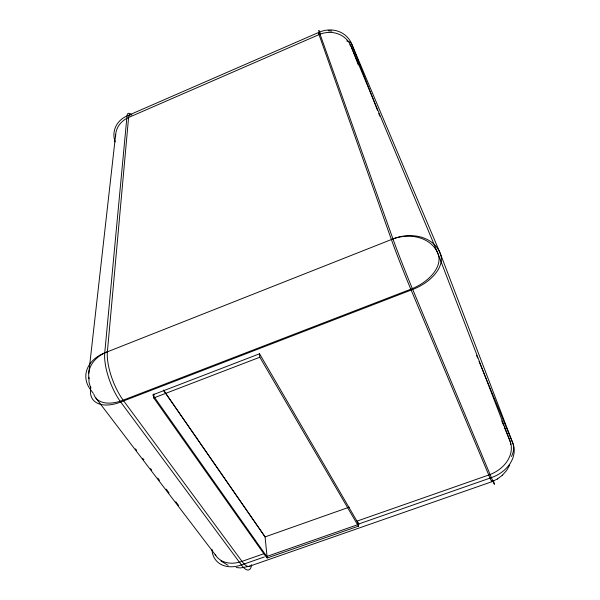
<?xml version="1.0" encoding="UTF-8"?>
<svg xmlns="http://www.w3.org/2000/svg" width="600" height="600" viewBox="0 0 600 600"><rect width="100%" height="100%" fill="white"/><g stroke="black" fill="none" stroke-linecap="round" stroke-linejoin="round"><path stroke-width="0.9" d="M357.615 521.408L358.575 526.095L267.188 557.993A28.568 7.312 72.3 0 1 264.832 555.135L153.757 397.95L153.863 393.952M250.17 565.822A31.035 8.655 72.6 0 1 242.002 561.375L123.165 400.17A35.37 12.337 69.2 0 1 107.392 351.743L128.587 117.488A24.645 5.655 65.6 0 1 130.995 114.953M90.855 386.955L90.555 389.722L93.338 393.375M88.74 373.447L115.665 134.49M509.7 465.015L506.64 470.46L502.29 475.335M236.197 567.548L240.562 567.93L249.375 566.295L491.873 481.725L497.535 478.89M497.362 479.033L502.53 475.147M153.757 397.95L259.83 357.218L259.373 353.355M349.305 507.143L265.058 536.903L163.38 390.037M264.63 553.455L152.745 394.875L259.553 353.79L356.94 521.145A31.612 5.025 70.7 0 0 358.95 524.265L267.007 556.38A31.148 7.957 72.2 0 1 264.63 553.455L242.002 561.375A30.773 22.253 -40.6 0 1 215.167 554.415M356.94 521.145L488.768 475.013A31.568 24.503 -18.3 0 0 509.918 440.798L437.978 253.718L351.18 46.56A25.17 10.155 -24 0 0 349.725 44.73M264.337 556.957L241.425 564.96A31.17 22.575 -40.9 0 1 211.98 549.352M357.817 524.295L491.385 477.63A31.98 24.892 -18.1 0 0 512.737 442.92L440.243 253.403L351.817 44.258A25.432 10.215 -24 0 0 346.725 40.935M328.215 30.765L331.905 31.117M228.112 565.388L220.958 560.985M95.707 397.815L215.812 555.457M135.532 448.853L136.642 450.315M142.762 458.355L143.873 459.817M150.555 468.592L151.665 470.062M157.815 478.14L159.488 480.345M166.215 489.18L169.02 492.877M175.77 501.75L178.605 505.478M163.748 390.502L265.072 536.857L267.188 557.993M259.83 357.218L356.595 523.05A28.995 4.635 70.8 0 0 358.575 526.095M476.565 355.447L477.623 357.99M479.025 361.388L512.737 442.92A32.002 21.225 -17 0 1 511.425 456.525M501.735 420.893L503.513 425.22M504.225 426.952L509.918 440.798A31.598 21.015 -17 0 1 510.795 444.555M377.423 110.167L351.817 44.258A25.447 23.572 -30.2 0 0 319.327 32.168L127.012 115.935A24.78 21.938 10.1 0 0 115.192 141.96M378.743 113.565L379.733 116.115M358.32 64.89L351.18 46.56A25.185 23.31 -29.7 0 0 319.013 34.62L128.587 117.488A24.532 21.705 9.8 0 0 115.59 136.718M491.707 480.967A32.318 0.675 68.7 0 1 488.768 475.013L410.805 289.215A37.11 0.975 68.4 0 1 391.357 239.468L319.013 34.62A25.463 0.435 68.2 0 1 318.712 33.21M90.525 387.338L89.1 382.695L88.815 377.265M251.678 564.757A31.432 8.812 72.7 0 1 241.425 564.96L120.727 402.037A35.88 12.615 69.2 0 1 104.745 352.875L127.012 115.935A24.892 5.73 65.6 0 1 131.917 114.998M320.062 33.09A25.733 0.405 68.2 0 0 319.327 32.168L392.947 238.935A37.672 0.922 68.4 0 0 412.71 289.455L491.385 477.63A32.752 0.63 68.7 0 0 493.335 480.713M93.855 394.23A36.105 20.115 -35.5 0 0 123.165 400.17L410.805 289.215A37.335 22.462 -22.3 0 0 437.978 253.718A37.335 29.513 -19 0 0 391.357 239.468M89.04 378.705A35.858 26.617 1.1 0 1 107.392 351.743M392.947 238.935L104.745 352.875A36.383 26.963 1.2 0 0 90.555 389.722A36.645 20.4 -35.6 0 0 120.727 402.037L412.71 289.455A37.905 22.822 -22.2 0 0 440.243 253.403A37.905 29.947 -19.1 0 0 392.947 238.935"/></g></svg>
